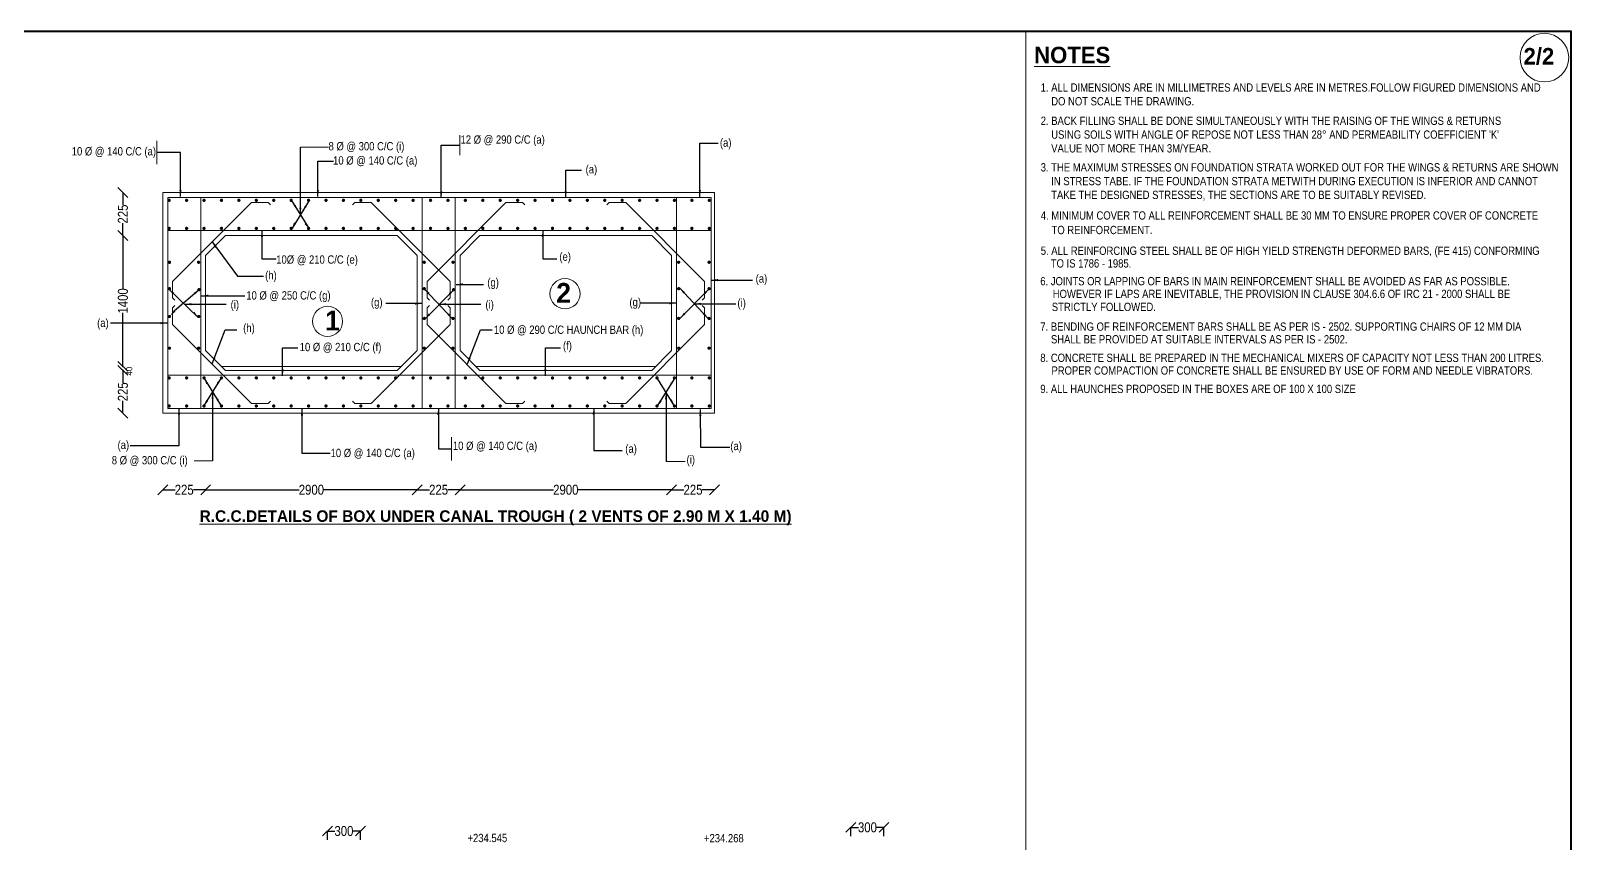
# Model space of a CAD drawing. Header units: inches. Extents: x -679659 to -168010, y 530056 to 1078123.
# Drawn here: x -214630 to -168010, y 554169 to 578757 of the extents above; entities that cross this region are included whole.
import ezdxf

# ---------------------------------------------------------------- set-up
doc = ezdxf.new("R2010")
doc.units = ezdxf.units.IN
doc.header["$LTSCALE"] = 1000
doc.header["$MEASUREMENT"] = 0
for name, color, linetype in [('abutment', 6, 'Continuous'), ('MAIN', 7, 'Continuous'), ('STEEL', 5, 'Continuous'), ('TEXT_GENERAL', 4, 'Continuous')]:
    doc.layers.add(name, color=color, linetype=linetype)
doc.styles.add('ARIAL NARROW', font='ARIALN.TTF')
doc.styles.add('CITYBLUEPR', font='cityb___.ttf')
doc.dimstyles.new('STANDARD$0', dxfattribs={"dimscale": 88.888889, "dimtxt": 0.02, "dimasz": 0.02, "dimexe": 0.05, "dimexo": 0.1, "dimgap": 0.002, "dimtad": 2, "dimdec": 0, "dimzin": 1, "dimdsep": 46, "dimtxsty": 'Standard', "dimblk": 'OBLIQUE', "dimcen": 0.09, "dimadec": 0, "dimazin": 0, "dimtfac": 1, "dimtdec": 4, "dimtofl": 0, "dimtmove": 0, "dimatfit": 3, "dimfxl": 1, "dimtolj": 1, "dimtzin": 1, "dimarcsym": 0})
doc.dimstyles.new('STANDARD$7', dxfattribs={"dimtxt": 2, "dimasz": 2, "dimexe": 1.25, "dimexo": 0.625, "dimtad": 1, "dimdec": 0, "dimlfac": 0.5, "dimdsep": 46, "dimtxsty": 'Standard', "dimblk": 'OBLIQUE', "dimcen": 2.5, "dimadec": 0, "dimazin": 0, "dimtfac": 1, "dimtdec": 0, "dimtmove": 0, "dimatfit": 3, "dimfxl": 1, "dimtolj": 1, "dimtzin": 0, "dimarcsym": 0})

# ---------------------------------------------------------------- blocks, each defined once
blk = doc.blocks.new('_Oblique')
at = {"color": 0, "linetype": 'ByBlock', "lineweight": -2}
blk.add_line((-0.5, -0.5), (0.5, 0.5), dxfattribs=at)
blk = doc.blocks.new('*D40')
at = {"layer": 'Defpoints', "color": 0, "transparency": 16777216}
for p in [(-205654, 554537), (-205654, 554271), (-204654, 554271)]:
    blk.add_point(p, dxfattribs=at)
at = {"layer": 'STEEL', "color": 0, "lineweight": -2, "transparency": 16777216}
for p, q in [((-205654, 554271), (-205654, 554539)), ((-205654, 554537), (-205426, 554537)), ((-204654, 554537), (-204882, 554537)), ((-204654, 554271), (-204654, 554539))]:
    blk.add_line(p, q, dxfattribs=at)
at = {"layer": 'STEEL', "color": 0, "lineweight": -2, "transparency": 16777216, "xscale": 300, "yscale": 300, "zscale": 300, "rotation": 180}
blk.add_blockref('_Oblique', (-205654, 554537), dxfattribs=at)
at = {"layer": 'STEEL', "color": 0, "lineweight": -2, "transparency": 16777216, "xscale": 300, "yscale": 300, "zscale": 300}
blk.add_blockref('_Oblique', (-204654, 554537), dxfattribs=at)
at = {"layer": 'STEEL', "color": 0, "lineweight": 9, "transparency": 16777216, "insert": (-205154, 554537), "char_height": 300, "attachment_point": 5, "style": 'ARIAL NARROW'}
blk.add_mtext('\\A1;300', dxfattribs=at)
blk = doc.blocks.new('*D31')
at = {"layer": 'Defpoints', "color": 0, "transparency": 16777216}
for p in [(-189809, 554381), (-188809, 554648), (-188809, 554381)]:
    blk.add_point(p, dxfattribs=at)
at = {"layer": 'STEEL', "color": 0, "lineweight": -2, "transparency": 16777216}
for p, q in [((-189809, 554382), (-189809, 554650)), ((-189809, 554648), (-189581, 554648)), ((-188809, 554648), (-189037, 554648)), ((-188809, 554382), (-188809, 554650))]:
    blk.add_line(p, q, dxfattribs=at)
at = {"layer": 'STEEL', "color": 0, "lineweight": -2, "transparency": 16777216, "xscale": 300, "yscale": 300, "zscale": 300, "rotation": 180}
blk.add_blockref('_Oblique', (-189809, 554648), dxfattribs=at)
at = {"layer": 'STEEL', "color": 0, "lineweight": -2, "transparency": 16777216, "xscale": 300, "yscale": 300, "zscale": 300}
blk.add_blockref('_Oblique', (-188809, 554648), dxfattribs=at)
at = {"layer": 'STEEL', "color": 0, "lineweight": 9, "transparency": 16777216, "insert": (-189309, 554648), "char_height": 300, "attachment_point": 5, "style": 'ARIAL NARROW'}
blk.add_mtext('\\A1;300', dxfattribs=at)
blk = doc.blocks.new('*D104')
at = {"layer": 'Defpoints', "color": 0, "transparency": 16777216}
for p in [(-211855, 573861), (-211855, 572561), (-211842, 572561)]:
    blk.add_point(p, dxfattribs=at)
at = {"layer": 'STEEL', "color": 0, "lineweight": -2, "transparency": 16777216}
for p, q in [((-211854, 573861), (-211841, 573861)), ((-211842, 573861), (-211842, 573486)), ((-211854, 572561), (-211841, 572561)), ((-211842, 572561), (-211842, 572935))]:
    blk.add_line(p, q, dxfattribs=at)
at = {"layer": 'STEEL', "color": 0, "lineweight": -2, "transparency": 16777216, "xscale": 300, "yscale": 300, "zscale": 300}
for p, rotation in [((-211842, 573861), 90), ((-211842, 572561), 270)]:
    blk.add_blockref('_Oblique', p, dxfattribs=dict(at, rotation=rotation))
at = {"layer": 'STEEL', "color": 0, "lineweight": 9, "transparency": 16777216, "insert": (-211842, 573211), "char_height": 300, "attachment_point": 5, "rotation": 90, "style": 'ARIAL NARROW'}
blk.add_mtext('\\A1;225', dxfattribs=at)
blk = doc.blocks.new('*D105')
at = {"layer": 'Defpoints', "color": 0, "transparency": 16777216}
for p in [(-211855, 572561), (-211855, 568601), (-211842, 568601)]:
    blk.add_point(p, dxfattribs=at)
at = {"layer": 'STEEL', "color": 0, "lineweight": -2, "transparency": 16777216}
for p, q in [((-211854, 572561), (-211841, 572561)), ((-211842, 572561), (-211842, 570937)), ((-211842, 568601), (-211842, 570225)), ((-211854, 568601), (-211841, 568601))]:
    blk.add_line(p, q, dxfattribs=at)
at = {"layer": 'STEEL', "color": 0, "lineweight": -2, "transparency": 16777216, "xscale": 300, "yscale": 300, "zscale": 300}
for p, rotation in [((-211842, 572561), 90), ((-211842, 568601), 270)]:
    blk.add_blockref('_Oblique', p, dxfattribs=dict(at, rotation=rotation))
at = {"layer": 'STEEL', "color": 0, "lineweight": 9, "transparency": 16777216, "insert": (-211842, 570581), "char_height": 300, "attachment_point": 5, "rotation": 90, "style": 'ARIAL NARROW'}
blk.add_mtext('\\A1;1400', dxfattribs=at)
blk = doc.blocks.new('*D106')
at = {"layer": 'Defpoints', "color": 0, "transparency": 16777216}
for p in [(-211835, 568481), (-211842, 567181), (-211835, 567181)]:
    blk.add_point(p, dxfattribs=at)
at = {"layer": 'STEEL', "color": 0, "lineweight": -2, "transparency": 16777216}
for p, q in [((-211836, 568481), (-211844, 568481)), ((-211842, 568481), (-211842, 568106)), ((-211842, 567181), (-211842, 567555)), ((-211836, 567181), (-211844, 567181))]:
    blk.add_line(p, q, dxfattribs=at)
at = {"layer": 'STEEL', "color": 0, "lineweight": -2, "transparency": 16777216, "xscale": 300, "yscale": 300, "zscale": 300}
for p, rotation in [((-211842, 568481), 90), ((-211842, 567181), 270)]:
    blk.add_blockref('_Oblique', p, dxfattribs=dict(at, rotation=rotation))
at = {"layer": 'STEEL', "color": 0, "lineweight": 9, "transparency": 16777216, "insert": (-211842, 567831), "char_height": 300, "attachment_point": 5, "rotation": 90, "style": 'ARIAL NARROW'}
blk.add_mtext('\\A1;225', dxfattribs=at)
blk = doc.blocks.new('*D107')
at = {"layer": 'Defpoints', "color": 0, "transparency": 16777216}
for p in [(-210636, 564865, 1880), (-209338, 564865, 1880), (-209338, 564865)]:
    blk.add_point(p, dxfattribs=at)
at = {"layer": 'STEEL', "color": 0, "lineweight": -2, "transparency": 16777216}
for p, q in [((-210636, 564866), (-210636, 564867)), ((-210636, 564865), (-210262, 564865)), ((-209338, 564865), (-209711, 564865)), ((-209338, 564866), (-209338, 564867))]:
    blk.add_line(p, q, dxfattribs=at)
at = {"layer": 'STEEL', "color": 0, "lineweight": -2, "transparency": 16777216, "xscale": 300, "yscale": 300, "zscale": 300, "rotation": 180}
blk.add_blockref('_Oblique', (-210636, 564865), dxfattribs=at)
at = {"layer": 'STEEL', "color": 0, "lineweight": -2, "transparency": 16777216, "xscale": 300, "yscale": 300, "zscale": 300}
blk.add_blockref('_Oblique', (-209338, 564865), dxfattribs=at)
at = {"layer": 'STEEL', "color": 0, "lineweight": 9, "transparency": 16777216, "insert": (-209987, 564865), "char_height": 300, "attachment_point": 5, "style": 'ARIAL NARROW'}
blk.add_mtext('\\A1;225', dxfattribs=at)
blk = doc.blocks.new('*D108')
at = {"layer": 'Defpoints', "color": 0, "transparency": 16777216}
for p in [(-209338, 564883), (-202938, 564883), (-202938, 564865)]:
    blk.add_point(p, dxfattribs=at)
at = {"layer": 'STEEL', "color": 0, "lineweight": -2, "transparency": 16777216}
for p, q in [((-209338, 564882), (-209338, 564864)), ((-209338, 564865), (-206507, 564865)), ((-202938, 564865), (-205768, 564865)), ((-202938, 564882), (-202938, 564864))]:
    blk.add_line(p, q, dxfattribs=at)
at = {"layer": 'STEEL', "color": 0, "lineweight": -2, "transparency": 16777216, "xscale": 300, "yscale": 300, "zscale": 300, "rotation": 180}
blk.add_blockref('_Oblique', (-209338, 564865), dxfattribs=at)
at = {"layer": 'STEEL', "color": 0, "lineweight": -2, "transparency": 16777216, "xscale": 300, "yscale": 300, "zscale": 300}
blk.add_blockref('_Oblique', (-202938, 564865), dxfattribs=at)
at = {"layer": 'STEEL', "color": 0, "lineweight": 9, "transparency": 16777216, "insert": (-206138, 564865), "char_height": 300, "attachment_point": 5, "style": 'ARIAL NARROW'}
blk.add_mtext('\\A1;2900', dxfattribs=at)
blk = doc.blocks.new('*D109')
at = {"layer": 'Defpoints', "color": 0, "transparency": 16777216}
for p in [(-202938, 564865), (-201638, 564865), (-201638, 564865)]:
    blk.add_point(p, dxfattribs=at)
at = {"layer": 'STEEL', "color": 0, "lineweight": -2, "transparency": 16777216}
for p, q in [((-202938, 564866), (-202938, 564867)), ((-202938, 564865), (-202563, 564865)), ((-201638, 564865), (-202013, 564865)), ((-201638, 564866), (-201638, 564867))]:
    blk.add_line(p, q, dxfattribs=at)
at = {"layer": 'STEEL', "color": 0, "lineweight": -2, "transparency": 16777216, "xscale": 300, "yscale": 300, "zscale": 300, "rotation": 180}
blk.add_blockref('_Oblique', (-202938, 564865), dxfattribs=at)
at = {"layer": 'STEEL', "color": 0, "lineweight": -2, "transparency": 16777216, "xscale": 300, "yscale": 300, "zscale": 300}
blk.add_blockref('_Oblique', (-201638, 564865), dxfattribs=at)
at = {"layer": 'STEEL', "color": 0, "lineweight": 9, "transparency": 16777216, "insert": (-202288, 564865), "char_height": 300, "attachment_point": 5, "style": 'ARIAL NARROW'}
blk.add_mtext('\\A1;225', dxfattribs=at)
blk = doc.blocks.new('*D110')
at = {"layer": 'Defpoints', "color": 0, "transparency": 16777216}
for p in [(-201638, 564883, -62), (-195238, 564883, 1880), (-195238, 564865)]:
    blk.add_point(p, dxfattribs=at)
at = {"layer": 'STEEL', "color": 0, "lineweight": -2, "transparency": 16777216}
for p, q in [((-201638, 564882), (-201638, 564864)), ((-201638, 564865), (-198807, 564865)), ((-195238, 564865), (-198068, 564865)), ((-195238, 564882), (-195238, 564864))]:
    blk.add_line(p, q, dxfattribs=at)
at = {"layer": 'STEEL', "color": 0, "lineweight": -2, "transparency": 16777216, "xscale": 300, "yscale": 300, "zscale": 300, "rotation": 180}
blk.add_blockref('_Oblique', (-201638, 564865), dxfattribs=at)
at = {"layer": 'STEEL', "color": 0, "lineweight": -2, "transparency": 16777216, "xscale": 300, "yscale": 300, "zscale": 300}
blk.add_blockref('_Oblique', (-195238, 564865), dxfattribs=at)
at = {"layer": 'STEEL', "color": 0, "lineweight": 9, "transparency": 16777216, "insert": (-198438, 564865), "char_height": 300, "attachment_point": 5, "style": 'ARIAL NARROW'}
blk.add_mtext('\\A1;2900', dxfattribs=at)
blk = doc.blocks.new('*D111')
at = {"layer": 'Defpoints', "color": 0, "transparency": 16777216}
for p in [(-195238, 564865, 3), (-193938, 564865, 1994), (-193938, 564865)]:
    blk.add_point(p, dxfattribs=at)
at = {"layer": 'STEEL', "color": 0, "lineweight": -2, "transparency": 16777216}
for p, q in [((-195238, 564866), (-195238, 564867)), ((-195238, 564865), (-194863, 564865)), ((-193938, 564865), (-194313, 564865)), ((-193938, 564866), (-193938, 564867))]:
    blk.add_line(p, q, dxfattribs=at)
at = {"layer": 'STEEL', "color": 0, "lineweight": -2, "transparency": 16777216, "xscale": 300, "yscale": 300, "zscale": 300, "rotation": 180}
blk.add_blockref('_Oblique', (-195238, 564865), dxfattribs=at)
at = {"layer": 'STEEL', "color": 0, "lineweight": -2, "transparency": 16777216, "xscale": 300, "yscale": 300, "zscale": 300}
blk.add_blockref('_Oblique', (-193938, 564865), dxfattribs=at)
at = {"layer": 'STEEL', "color": 0, "lineweight": 9, "transparency": 16777216, "insert": (-194588, 564865), "char_height": 300, "attachment_point": 5, "style": 'ARIAL NARROW'}
blk.add_mtext('\\A1;225', dxfattribs=at)

msp = doc.modelspace()

# ---------------------------------------------------------------- linework, layer by layer
at = {"color": 0, "linetype": 'ByBlock', "lineweight": 9}
for p, q in [((-242633.4, 578737.2), (-168030, 578737.2)), ((-233107.8, 578737.2), (-168030, 578737.2)), ((-210813.1, 574722.8), (-210813.1, 575422.8)), ((-201650, 574995.8), (-201650, 575595.8)), ((-201901, 565753.3), (-201901, 566453.3))]:
    msp.add_line(p, q, dxfattribs=at)
at = {"layer": 'abutment', "color": 0, "lineweight": 9}
for p, q in [((-206469.6, 575237.2, 5641.2), (-205615.4, 575237.2, 5641.2)), ((-210637.9, 573860.8), (-210637.9, 567180.8)), ((-210637.9, 573860.8), (-193937.9, 573860.8)), ((-210487.9, 573710.8), (-210487.9, 567330.8)), ((-210487.9, 573710.8), (-194039.1, 573710.8)), ((-209487.9, 573710.8), (-209487.9, 567330.8)), ((-202787.9, 573710.8), (-202787.9, 567330.8)), ((-201787.9, 573710.8), (-201787.9, 567330.8)), ((-195087.9, 573710.8), (-195087.9, 567330.8)), ((-194039.1, 573710.8), (-194039.1, 567330.8)), ((-193937.9, 573860.8), (-193937.9, 567180.8)), ((-210487.9, 572710.8), (-194039.1, 572710.8)), ((-209337.9, 571960.8), (-208737.9, 572560.8)), ((-208737.9, 572560.8), (-203537.9, 572560.8)), ((-203587.9, 572710.8), (-203531.8, 572766.9)), ((-203537.9, 572560.8), (-202937.9, 571960.8)), ((-201037.9, 572560.8), (-201637.9, 571960.8)), ((-201037.9, 572560.8), (-195837.9, 572560.8)), ((-195837.9, 572560.8), (-195237.9, 571960.8)), ((-209337.9, 571960.8), (-209337.9, 569080.8)), ((-202937.9, 571960.8), (-202937.9, 569080.8)), ((-201637.9, 571960.8), (-201637.9, 569080.8)), ((-195237.9, 571960.8), (-195237.9, 569080.8)), ((-209337.9, 569080.8), (-208737.9, 568480.8)), ((-203537.9, 568480.8), (-202937.9, 569080.8)), ((-201637.9, 569080.8), (-201037.9, 568480.8)), ((-195837.9, 568480.8), (-195237.9, 569080.8)), ((-194039.1, 568330.8), (-210487.9, 568330.8)), ((-203417.9, 568600.8), (-208857.9, 568600.8)), ((-203537.9, 568480.8), (-208737.9, 568480.8)), ((-195717.9, 568600.8), (-201157.9, 568600.8)), ((-195837.9, 568480.8), (-201037.9, 568480.8)), ((-193937.9, 567180.8), (-210637.9, 567180.8)), ((-194039.1, 567330.8), (-210487.9, 567330.8)), ((-209127.3, 565738.2, 3760.8), (-209681.7, 565738.2, 3760.8)), ((-195403, 565723.8, 3760.8), (-194823.3, 565723.8, 3760.8))]:
    msp.add_line(p, q, dxfattribs=at)
at = {"layer": 'abutment', "color": 0, "lineweight": 9, "const_width": 49.3, "elevation": 1880.4}
for points in [[(-210467, 573627, 1), (-210416.7, 573627, 1)], [(-209939.7, 573627, 1), (-209889.4, 573627, 1)], [(-209412.4, 573627, 1), (-209362.1, 573627, 1)], [(-208885.1, 573627, 1), (-208834.8, 573627, 1)], [(-208357.8, 573627, 1), (-208307.5, 573627, 1)], [(-207830.5, 573627, 1), (-207780.2, 573627, 1)], [(-207303.2, 573627, 1), (-207252.9, 573627, 1)], [(-206775.9, 573627, 1), (-206725.6, 573627, 1)], [(-206248.6, 573627, 1), (-206198.3, 573627, 1)], [(-205721.3, 573627, 1), (-205671, 573627, 1)], [(-205194, 573627, 1), (-205143.7, 573627, 1)], [(-204666.7, 573627, 1), (-204616.4, 573627, 1)], [(-204139.4, 573627, 1), (-204089.1, 573627, 1)], [(-203612.1, 573627, 1), (-203561.8, 573627, 1)], [(-203084.8, 573627, 1), (-203034.5, 573627, 1)], [(-202557.5, 573627, 1), (-202507.2, 573627, 1)], [(-202030.2, 573627, 1), (-201979.9, 573627, 1)], [(-201502.9, 573627, 1), (-201452.6, 573627, 1)], [(-200975.6, 573627, 1), (-200925.3, 573627, 1)], [(-200448.3, 573627, 1), (-200398, 573627, 1)], [(-199921, 573627, 1), (-199870.7, 573627, 1)], [(-199393.7, 573627, 1), (-199343.4, 573627, 1)], [(-198866.4, 573627, 1), (-198816.1, 573627, 1)], [(-198339.1, 573627, 1), (-198288.8, 573627, 1)], [(-197811.8, 573627, 1), (-197761.5, 573627, 1)], [(-197284.5, 573627, 1), (-197234.2, 573627, 1)], [(-196757.2, 573627, 1), (-196706.9, 573627, 1)], [(-196229.9, 573627, 1), (-196179.6, 573627, 1)], [(-195702.6, 573627, 1), (-195652.3, 573627, 1)], [(-195175.3, 573627, 1), (-195125, 573627, 1)], [(-194648, 573627, 1), (-194597.7, 573627, 1)], [(-194120.7, 573627, 1), (-194070.4, 573627, 1)], [(-210467, 572777, 1), (-210416.7, 572777, 1)], [(-209939.7, 572777, 1), (-209889.4, 572777, 1)], [(-209412.4, 572777, 1), (-209362.1, 572777, 1)], [(-208885.1, 572777, 1), (-208834.8, 572777, 1)], [(-208357.8, 572777, 1), (-208307.5, 572777, 1)], [(-207830.5, 572777, 1), (-207780.2, 572777, 1)], [(-207303.2, 572777, 1), (-207252.9, 572777, 1)], [(-206775.9, 572777, 1), (-206725.6, 572777, 1)], [(-206248.6, 572777, 1), (-206198.3, 572777, 1)], [(-205721.3, 572777, 1), (-205671, 572777, 1)], [(-205194, 572777, 1), (-205143.7, 572777, 1)], [(-204666.7, 572777, 1), (-204616.4, 572777, 1)], [(-204139.4, 572777, 1), (-204089.1, 572777, 1)], [(-203612.1, 572777, 1), (-203561.8, 572777, 1)], [(-203084.8, 572777, 1), (-203034.5, 572777, 1)], [(-202557.5, 572777, 1), (-202507.2, 572777, 1)], [(-202030.2, 572777, 1), (-201979.9, 572777, 1)], [(-201502.9, 572777, 1), (-201452.6, 572777, 1)], [(-200975.6, 572777, 1), (-200925.3, 572777, 1)], [(-200448.3, 572777, 1), (-200398, 572777, 1)], [(-199921, 572777, 1), (-199870.7, 572777, 1)], [(-199393.7, 572777, 1), (-199343.4, 572777, 1)], [(-198866.4, 572777, 1), (-198816.1, 572777, 1)], [(-198339.1, 572777, 1), (-198288.8, 572777, 1)], [(-197811.8, 572777, 1), (-197761.5, 572777, 1)], [(-197284.5, 572777, 1), (-197234.2, 572777, 1)], [(-196757.2, 572777, 1), (-196706.9, 572777, 1)], [(-196229.9, 572777, 1), (-196179.6, 572777, 1)], [(-195702.6, 572777, 1), (-195652.3, 572777, 1)], [(-195175.3, 572777, 1), (-195125, 572777, 1)], [(-194648, 572777, 1), (-194597.7, 572777, 1)], [(-194120.7, 572777, 1), (-194070.4, 572777, 1)], [(-210458.3, 571752, 1), (-210408, 571752, 1)], [(-209577.5, 571752, 1), (-209527.3, 571752, 1)], [(-202747.3, 571752, 1), (-202697, 571752, 1)], [(-201877.5, 571752, 1), (-201827.3, 571752, 1)], [(-195047.3, 571752, 1), (-194997, 571752, 1)], [(-194127.1, 571752, 1), (-194076.9, 571752, 1)], [(-210458.3, 570952, 1), (-210408, 570952, 1)], [(-209565.4, 570923.8, 1), (-209515.1, 570923.8, 1)], [(-202747.3, 570952, 1), (-202697, 570952, 1)], [(-201860.6, 570921.1, 1), (-201810.4, 570921.1, 1)], [(-195047.3, 570952, 1), (-194997, 570952, 1)], [(-194127.1, 570952, 1), (-194076.9, 570952, 1)], [(-210458.3, 570109.7, 1), (-210408, 570109.7, 1)], [(-209577.5, 570109.7, 1), (-209527.3, 570109.7, 1)], [(-202747.3, 570052, 1), (-202697, 570052, 1)], [(-201877.5, 570052, 1), (-201827.3, 570052, 1)], [(-195047.3, 570052, 1), (-194997, 570052, 1)], [(-194127.1, 570052, 1), (-194076.9, 570052, 1)], [(-210458.3, 569152, 1), (-210408, 569152, 1)], [(-209577.5, 569152, 1), (-209527.3, 569152, 1)], [(-202747.3, 569152, 1), (-202697, 569152, 1)], [(-201877.5, 569152, 1), (-201827.3, 569152, 1)], [(-195047.3, 569152, 1), (-194997, 569152, 1)], [(-194127.1, 569152, 1), (-194076.9, 569152, 1)], [(-210467, 568252, 1), (-210416.7, 568252, 1)], [(-209939.7, 568252, 1), (-209889.4, 568252, 1)], [(-209412.4, 568252, 1), (-209362.1, 568252, 1)], [(-208885.1, 568252, 1), (-208834.8, 568252, 1)], [(-208357.8, 568252, 1), (-208307.5, 568252, 1)], [(-207830.5, 568252, 1), (-207780.2, 568252, 1)], [(-207303.2, 568252, 1), (-207252.9, 568252, 1)], [(-206775.9, 568252, 1), (-206725.6, 568252, 1)], [(-206248.6, 568252, 1), (-206198.3, 568252, 1)], [(-205721.3, 568252, 1), (-205671, 568252, 1)], [(-205194, 568252, 1), (-205143.7, 568252, 1)], [(-204666.7, 568252, 1), (-204616.4, 568252, 1)], [(-204139.4, 568252, 1), (-204089.1, 568252, 1)], [(-203612.1, 568252, 1), (-203561.8, 568252, 1)], [(-203084.8, 568252, 1), (-203034.5, 568252, 1)], [(-202557.5, 568252, 1), (-202507.2, 568252, 1)], [(-202030.2, 568252, 1), (-201979.9, 568252, 1)], [(-201502.9, 568252, 1), (-201452.6, 568252, 1)], [(-200975.6, 568252, 1), (-200925.3, 568252, 1)], [(-200448.3, 568252, 1), (-200398, 568252, 1)], [(-199921, 568252, 1), (-199870.7, 568252, 1)], [(-199393.7, 568252, 1), (-199343.4, 568252, 1)], [(-198866.4, 568252, 1), (-198816.1, 568252, 1)], [(-198339.1, 568252, 1), (-198288.8, 568252, 1)], [(-197811.8, 568252, 1), (-197761.5, 568252, 1)], [(-197284.5, 568252, 1), (-197234.2, 568252, 1)], [(-196757.2, 568252, 1), (-196706.9, 568252, 1)], [(-196229.9, 568252, 1), (-196179.6, 568252, 1)], [(-195702.6, 568252, 1), (-195652.3, 568252, 1)], [(-195175.3, 568252, 1), (-195125, 568252, 1)], [(-194648, 568252, 1), (-194597.7, 568252, 1)], [(-194120.7, 568252, 1), (-194070.4, 568252, 1)], [(-210467, 567402, 1), (-210416.7, 567402, 1)], [(-209939.7, 567402, 1), (-209889.4, 567402, 1)], [(-209412.4, 567402, 1), (-209362.1, 567402, 1)], [(-208885.1, 567402, 1), (-208834.8, 567402, 1)], [(-208357.8, 567402, 1), (-208307.5, 567402, 1)], [(-207830.5, 567402, 1), (-207780.2, 567402, 1)], [(-207303.2, 567402, 1), (-207252.9, 567402, 1)], [(-206775.9, 567402, 1), (-206725.6, 567402, 1)], [(-206248.6, 567402, 1), (-206198.3, 567402, 1)], [(-205721.3, 567402, 1), (-205671, 567402, 1)], [(-205194, 567402, 1), (-205143.7, 567402, 1)], [(-204666.7, 567402, 1), (-204616.4, 567402, 1)], [(-204139.4, 567402, 1), (-204089.1, 567402, 1)], [(-203612.1, 567402, 1), (-203561.8, 567402, 1)], [(-203084.8, 567402, 1), (-203034.5, 567402, 1)], [(-202557.5, 567402, 1), (-202507.2, 567402, 1)], [(-202030.2, 567402, 1), (-201979.9, 567402, 1)], [(-201502.9, 567402, 1), (-201452.6, 567402, 1)], [(-200975.6, 567402, 1), (-200925.3, 567402, 1)], [(-200448.3, 567402, 1), (-200398, 567402, 1)], [(-199921, 567402, 1), (-199870.7, 567402, 1)], [(-199393.7, 567402, 1), (-199343.4, 567402, 1)], [(-198866.4, 567402, 1), (-198816.1, 567402, 1)], [(-198339.1, 567402, 1), (-198288.8, 567402, 1)], [(-197811.8, 567402, 1), (-197761.5, 567402, 1)], [(-197284.5, 567402, 1), (-197234.2, 567402, 1)], [(-196757.2, 567402, 1), (-196706.9, 567402, 1)], [(-196229.9, 567402, 1), (-196179.6, 567402, 1)], [(-195702.6, 567402, 1), (-195652.3, 567402, 1)], [(-195175.3, 567402, 1), (-195125, 567402, 1)], [(-194648, 567402, 1), (-194597.7, 567402, 1)], [(-194120.7, 567402, 1), (-194070.4, 567402, 1)]]:
    msp.add_lwpolyline(points, format="xyb", close=True, dxfattribs=at)
at = {"layer": 'abutment', "color": 0, "lineweight": 9}
for points in [[(-210267.4, 570601.9), (-210337.9, 570672.9), (-210337.9, 571172.9), (-207950, 573560.8), (-207450, 573560.8), (-207379.6, 573489.8)], [(-202008.3, 570601.9), (-201937.9, 570672.9), (-201937.9, 571172.9), (-204325.7, 573560.8), (-204825.7, 573560.8), (-204896.1, 573489.8)], [(-202567.4, 570601.9), (-202637.9, 570672.9), (-202637.9, 571172.9), (-200250, 573560.8), (-199750, 573560.8), (-199679.6, 573489.8)], [(-194308.3, 570601.9), (-194237.9, 570672.9), (-194237.9, 571172.9), (-196625.7, 573560.8), (-197125.7, 573560.8), (-197196.1, 573489.8)], [(-210267.4, 570439.7), (-210337.9, 570368.7), (-210337.9, 569868.7), (-207950, 567480.8), (-207450, 567480.8), (-207379.6, 567551.8)], [(-202008.3, 570439.7), (-201937.9, 570368.7), (-201937.9, 569868.7), (-204325.7, 567480.8), (-204825.7, 567480.8), (-204896.1, 567551.8)], [(-202567.4, 570439.7), (-202637.9, 570368.7), (-202637.9, 569868.7), (-200250, 567480.8), (-199750, 567480.8), (-199679.6, 567551.8)], [(-194308.3, 570439.7), (-194237.9, 570368.7), (-194237.9, 569868.7), (-196625.7, 567480.8), (-197125.7, 567480.8), (-197196.1, 567551.8)]]:
    msp.add_lwpolyline(points, dxfattribs=at)
for centre in [(-198461.7, 570800.4, 1880.4), (-205648, 569963.3, 1880.4)]:
    msp.add_circle(centre, 455.3, dxfattribs=at)
for points in [[(-206603.4, 572927.2, 3760.8), (-206729.5, 572768.4, 3760.8), (-206661.7, 572959.5, 3760.8)], [(-206290.3, 572951.1, 3760.8), (-206202.2, 572768.4, 3760.8), (-206344.8, 572912.7, 3760.8)], [(-210252.6, 570253.5, 1880.4), (-210415.9, 570133.3, 1880.4), (-210300.4, 570300, 1880.4)], [(-209683.8, 570260, 1880.4), (-209571.3, 570091.4, 1880.4), (-209732.4, 570214.4, 1880.4)], [(-202541.7, 570153.9, 1880.4), (-202704.9, 570033.7, 1880.4), (-202589.5, 570200.4, 1880.4)], [(-201972.9, 570202.4, 1880.4), (-201860.3, 570033.7, 1880.4), (-202021.5, 570156.7, 1880.4)], [(-194816.5, 570179, 1880.4), (-194979.8, 570058.8, 1880.4), (-194864.3, 570225.5, 1880.4)], [(-194247.7, 570227.5, 1880.4), (-194135.2, 570058.8, 1880.4), (-194296.3, 570181.9, 1880.4)], [(-209261.1, 568093.3, 1880.4), (-209387.2, 568252, 1880.4), (-209319.4, 568060.9, 1880.4)], [(-208948, 568069.4, 1880.4), (-208859.9, 568252, 1880.4), (-209002.5, 568107.8, 1880.4)], [(-195223.8, 568055, 1880.4), (-195135.7, 568237.6, 1880.4), (-195278.2, 568093.4, 1880.4)]]:
    msp.add_solid(points, dxfattribs=at)
at = {"layer": 'MAIN', "color": 0, "linetype": 'Continuous', "lineweight": 9}
for p, q in [((-168030, 578737.2), (-168030, 536354.2)), ((-168030, 578737.2), (-168030, 530076)), ((-184519.8, 565781.4), (-184519.8, 555610.2))]:
    msp.add_line(p, q, dxfattribs=at)
at = {"layer": 'STEEL', "color": 0}
for points in [[(-242653.4, 578757.2), (-168010, 578757.2), (-168010, 530056), (-242653.4, 530056)], [(-242633.4, 578737.2), (-168030, 578737.2), (-168030, 530076), (-242633.4, 530076)]]:
    msp.add_lwpolyline(points, close=True, dxfattribs=at)
at = {"layer": 'STEEL', "color": 0, "lineweight": 9}
msp.add_circle((-168821.5, 577945.3), 737.2, dxfattribs=at)
at = {"layer": 'TEXT_GENERAL', "color": 0, "lineweight": 9}
for p in [(-184519.8, 536354.2), (-184519.8, 530076)]:
    msp.add_line(p, (-184519.8, 578737.2), dxfattribs=at)

# ---------------------------------------------------------------- texts
at = {"layer": 'abutment', "color": 0, "lineweight": 9}
for s, height, style, p in [('8 %%C @ 300 C/C (i)', 250, 'ARIAL NARROW', (-205619.1, 575139)), ('12 %%c @ 290 C/C (a)', 250, 'ARIAL NARROW', (-201624, 575341.3)), ('(a) ', 250, 'ARIAL NARROW', (-193774.4, 575247.7)), ('10 %%C @ 140 C/C (a)', 250, 'ARIAL NARROW', (-213391.5, 574985.6)), ('10 %%C @ 140 C/C (a)', 250, 'ARIAL NARROW', (-205480.9, 574708.9)), ('(a)', 250, 'ARIAL NARROW', (-197838.1, 574443.4)), ('4. MINIMUM COVER TO ALL REINFORCEMENT SHALL BE 30 MM TO ENSURE PROPER COVER OF CONCRETE', 250, 'ARIAL NARROW', (-184063.3, 573043.2)), (' TO REINFORCEMENT.', 250, 'ARIAL NARROW', (-183816.2, 572603.9)), ('(e)', 250, 'ARIAL NARROW', (-198632.6, 571797.4)), ('5. ALL REINFORCING STEEL SHALL BE OF HIGH YIELD STRENGTH DEFORMED BARS, (FE 415) CONFORMING', 250, 'ARIAL NARROW', (-184063.3, 571976.3)), ('10%%C @ 210 C/C (e)', 250, 'ARIAL NARROW', (-207201.6, 571709.5)), (' TO IS 1786 - 1985.', 250, 'ARIAL NARROW', (-183839, 571592.3)), ('(h)', 250, 'ARIAL NARROW', (-207538.2, 571232.1)), ('(g)', 250, 'ARIAL NARROW', (-200812.6, 571018)), ('2', 600, 'CITYBLUEPR', (-198727.8, 570524.2, 1880.4)), ('(a) ', 250, 'ARIAL NARROW', (-192691.5, 571134.7)), ('6. JOINTS OR LAPPING OF BARS IN MAIN REINFORCEMENT SHALL BE AVOIDED AS FAR AS POSSIBLE.', 250, 'ARIAL NARROW', (-184077.3, 571054.5)), ('10 %%C @ 250 C/C (g)', 250, 'ARIAL NARROW', (-208108.1, 570624.1)), ('(g)', 250, 'ARIAL NARROW', (-204334.6, 570419.9)), ('(g)', 250, 'ARIAL NARROW', (-196511.5, 570422)), ('(i)', 250, 'ARIAL NARROW', (-193242.6, 570396)), ('HOWEVER IF LAPS ARE INEVITABLE, THE PROVISION IN CLAUSE 304.6.6 OF IRC 21 - 2000 SHALL BE ', 250, 'ARIAL NARROW', (-183700.5, 570670.5)), ('(i)', 250, 'ARIAL NARROW', (-208581.8, 570351.2)), ('1', 600, 'CITYBLUEPR', (-205725, 569687.2, 1880.4)), ('(i)', 250, 'ARIAL NARROW', (-200870.9, 570351.2)), ('STRICTLY FOLLOWED.', 250, 'ARIAL NARROW', (-183729.4, 570276.6)), ('(a) ', 250, 'ARIAL NARROW', (-212622, 569791.2)), ('(h)', 250, 'ARIAL NARROW', (-208202.5, 569641.1)), ('10 %%c @ 290 C/C HAUNCH BAR (h)', 250, 'ARIAL NARROW', (-200613.9, 569585.4)), ('7. BENDING OF REINFORCEMENT BARS SHALL BE AS PER IS - 2502. SUPPORTING CHAIRS OF 12 MM DIA ', 250, 'ARIAL NARROW', (-184077.3, 569679.7)), ('10 %%C @ 210 C/C (f)', 250, 'ARIAL NARROW', (-206491.3, 569061.4)), ('(f)', 250, 'ARIAL NARROW', (-198523.2, 569104)), ('SHALL BE PROVIDED AT SUITABLE INTERVALS AS PER IS - 2502.', 250, 'ARIAL NARROW', (-183754.2, 569295.7)), ('8. CONCRETE SHALL BE PREPARED IN THE MECHANICAL MIXERS OF CAPACITY NOT LESS THAN 200 LITRES.', 250, 'ARIAL NARROW', (-184077.3, 568734.9)), (' PROPER COMPACTION OF CONCRETE SHALL BE ENSURED BY USE OF FORM AND NEEDLE VIBRATORS.', 250, 'ARIAL NARROW', (-183820, 568350.9)), ('9. ALL HAUNCHES PROPOSED IN THE BOXES ARE OF 100 X 100 SIZE', 250, 'ARIAL NARROW', (-184077.3, 567793.9)), ('(a) ', 250, 'ARIAL NARROW', (-212004, 566098.8)), ('10 %%C @ 140 C/C (a)', 250, 'ARIAL NARROW', (-205556.6, 565855.9)), ('10 %%C @ 140 C/C (a)', 250, 'ARIAL NARROW', (-201854.5, 566072.6)), ('(a)', 250, 'ARIAL NARROW', (-196638, 565985.3)), ('(a)', 250, 'ARIAL NARROW', (-193458, 566065.3)), ('8 %%C @ 300 C/C (i)', 250, 'ARIAL NARROW', (-212178.8, 565634.8)), ('(i)', 250, 'ARIAL NARROW', (-194783.6, 565654.3)), ('%%UR.C.C.DETAILS OF BOX UNDER CANAL TROUGH ( 2 VENTS OF 2.90 M X 1.40 M)', 350, 'CITYBLUEPR', (-209522.3, 563894.1))]:
    msp.add_text(s, height=height, dxfattribs=dict(at, style=style)).set_placement(p)
at = {"layer": 'abutment', "color": 0, "lineweight": 9, "char_height": 250, "style": 'ARIAL NARROW'}
for s, insert, attachment_point in [('+234.545', (-200211.6, 554325.9), 6), ('+234.268', (-194255.9, 554318.6), 4)]:
    msp.add_mtext(s, dxfattribs=dict(at, insert=insert, attachment_point=attachment_point))
at = {"layer": 'STEEL', "color": 0, "lineweight": 9, "insert": (-211647.4, 568457.2), "char_height": 177.78, "attachment_point": 5, "rotation": 90}
msp.add_mtext('\\A1;40', dxfattribs=at)
at = {"layer": 'TEXT_GENERAL', "color": 0, "lineweight": 9, "style": 'CITYBLUEPR'}
for s, p in [('%%UNOTES', (-184262.7, 577774.7)), ('2/2', (-169452.2, 577736.7))]:
    msp.add_text(s, height=500, dxfattribs=at).set_placement(p)
at = {"layer": 'TEXT_GENERAL', "color": 0, "lineweight": 9, "char_height": 250, "attachment_point": 1, "style": 'ARIAL NARROW'}
for s, insert, width in [('1. ALL DIMENSIONS ARE IN MILLIMETRES AND LEVELS ARE IN METRES.FOLLOW FIGURED DIMENSIONS AND \\P    DO NOT SCALE THE DRAWING.', (-184065.5, 577166.4), 20000), ("2. BACK FILLING SHALL BE DONE SIMULTANEOUSLY WITH THE RAISING OF THE WINGS & RETURNS    \\P    USING SOILS WITH ANGLE OF REPOSE NOT LESS THAN 28° AND PERMEABILITY COEFFICIENT 'K'  \\P    VALUE NOT MORE THAN 3M/YEAR.", (-184065.5, 576159.1), 15000), ('3. THE MAXIMUM STRESSES ON FOUNDATION STRATA WORKED OUT FOR THE WINGS & RETURNS ARE SHOWN \\P    IN STRESS TABE. IF THE FOUNDATION STRATA METWITH DURING EXECUTION IS INFERIOR AND CANNOT \\P    TAKE THE DESIGNED STRESSES, THE SECTIONS ARE TO BE SUITABLY REVISED.', (-184065.5, 574749.7), 15944.444)]:
    msp.add_mtext(s, dxfattribs=dict(at, insert=insert, width=width))

# ---------------------------------------------------------------- dimensions: what is measured, and where the dimension line sits
at = {"layer": 'STEEL', "color": 0, "lineweight": 9}
for base, p1, p2, angle, text, picture, middle in [((-211842.3, 572560.8), (-211854.6, 573860.8), (-211854.6, 572560.8), 90, '225', '*D104', (-211842.3, 573210.8)), ((-211842.3, 568600.8), (-211854.6, 572560.8), (-211854.6, 568600.8), 90, '1400', '*D105', (-211842.3, 570580.8)), ((-211842.3, 567180.8), (-211835.3, 568480.8), (-211835.3, 567180.8), 90, '225', '*D106', (-211842.3, 567830.8)), ((-205654.2, 554537.3), (-204654.2, 554270.5), (-205654.2, 554270.5), 180, '300', '*D40', (-205154.2, 554537.3))]:
    dim = msp.add_linear_dim(base=base, p1=p1, p2=p2, angle=angle, text=text, dimstyle='STANDARD$0', override={"dimscale": 1, "dimtxt": 300, "dimasz": 300, "dimexe": 1.25, "dimexo": 0.625, "dimgap": 0.625, "dimtad": 0, "dimlfac": 0.5, "dimzin": 8, "dimtxsty": 'ARIAL NARROW', "dimcen": 2.5, "dimtdec": 0, "dimtofl": 1, "dimtzin": 0}, dxfattribs=at)
    dim.commit()
    dim.dimension.update_dxf_attribs({"geometry": picture, "text_midpoint": middle})
for base, p1, p2, text, picture, middle in [((-209337.9, 564865.4), (-210635.5, 564865.4, 1880.4), (-209337.9, 564865.4, 1880.4), '225', '*D107', (-209986.7, 564865.4)), ((-202937.9, 564865.4), (-209337.9, 564882.5), (-202937.9, 564882.5), '2900', '*D108', (-206137.9, 564865.4)), ((-201637.9, 564865.4), (-202937.9, 564865.4), (-201637.9, 564865.4), '225', '*D109', (-202287.9, 564865.4)), ((-195237.9, 564865.4), (-201637.9, 564882.5, -61.6), (-195237.9, 564882.5, 1880.4), '2900', '*D110', (-198437.9, 564865.4)), ((-193937.9, 564865.4), (-195237.9, 564865.4, 2.8), (-193937.9, 564865.4, 1994.3), '225', '*D111', (-194587.9, 564865.4)), ((-188808.8, 554648.3), (-189808.8, 554381.5), (-188808.8, 554381.5), '300', '*D31', (-189308.8, 554648.3))]:
    dim = msp.add_linear_dim(base=base, p1=p1, p2=p2, text=text, dimstyle='STANDARD$0', override={"dimscale": 1, "dimtxt": 300, "dimasz": 300, "dimexe": 1.25, "dimexo": 0.625, "dimgap": 0.625, "dimtad": 0, "dimlfac": 0.5, "dimzin": 8, "dimtxsty": 'ARIAL NARROW', "dimcen": 2.5, "dimtdec": 0, "dimtofl": 1, "dimtzin": 0}, dxfattribs=at)
    dim.commit()
    dim.dimension.update_dxf_attribs({"geometry": picture, "text_midpoint": middle})

# ---------------------------------------------------------------- leaders
at = {"layer": 'abutment', "color": 0, "lineweight": 9}
for points in [[(-202207.5, 573701.5), (-202207.5, 575295.8), (-201650, 575295.8)], [(-194381, 573734.9), (-194381, 575358.2), (-193823.4, 575358.2)], [(-210099.9, 573739.5), (-210099.9, 575072.8), (-210813.1, 575072.8)], [(-206471.7, 573201.3, 5641.2), (-206469.6, 575237.2, 5641.2)], [(-205942.7, 573739.9), (-205942.7, 574816.6), (-205464.3, 574816.6)], [(-198439.8, 573703), (-198439.8, 574541.9), (-197961.3, 574541.9)], [(-206737.9, 573621.9, 5641.2), (-206202.2, 572768.4, 5641.2)], [(-206222.4, 573587, 3760.8), (-206729.5, 572768.4, 3760.8)], [(-207636.7, 572712.5), (-207636.7, 571855.4), (-207207.9, 571855.4)], [(-199136.1, 572711.9), (-199136.1, 571854.8), (-198707.2, 571854.8)], [(-209143.9, 572366.9), (-208372.5, 571332.1), (-207590.2, 571332.1)], [(-201751.8, 571082.6), (-200924.5, 571082.6)], [(-194034.5, 571211.7), (-192785.1, 571209.6)], [(-210454.5, 570938.9, 1880.4), (-209571.3, 570091.4, 1880.4)], [(-209527.8, 570931.9, 1880.4), (-210276.5, 570276.8, 1880.4)], [(-209461.7, 570739), (-208149.4, 570739)], [(-202722.2, 570952, 1880.4), (-201860.3, 570033.7, 1880.4)], [(-201816.8, 570931.9, 1880.4), (-202704.9, 570033.7, 1880.4)], [(-194997, 570977.2, 1880.4), (-194135.2, 570058.8, 1880.4)], [(-194091.7, 570957.1, 1880.4), (-194979.8, 570058.8, 1880.4)], [(-209971.8, 570482.8), (-208722.4, 570480.7)], [(-202802.2, 570500.7), (-203886.2, 570500.7)], [(-202260.9, 570482.8), (-201011.5, 570480.7)], [(-195103.3, 570511.1), (-196187.4, 570511.1)], [(-194542.4, 570492.7), (-193293, 570490.5)], [(-210500.7, 569908.7), (-212221.3, 569908.7)], [(-209143.9, 568674.7), (-208751.8, 569704.8), (-208396.2, 569704.8)], [(-201415.4, 568674.7), (-201023.3, 569704.8), (-200667.7, 569704.8)], [(-207008.1, 568311.6), (-207008.1, 569166.9), (-206551.6, 569166.9)], [(-199056.4, 568311.6), (-199056.4, 569166.9), (-198600, 569166.9)], [(-209395.6, 567398.6, 3760.8), (-208859.9, 568252, 3760.8)], [(-208880.1, 567433.4, 1880.4), (-209387.2, 568252, 1880.4)], [(-195671.4, 567384.2, 3760.8), (-195135.7, 568237.6, 3760.8)], [(-195155.9, 567419, 1880.4), (-195663, 568237.6, 1880.4)], [(-209129.4, 567819.1, 3760.8), (-209127.3, 565738.2, 3760.8)], [(-195405.2, 567804.7, 3760.8), (-195403, 565723.8, 3760.8)], [(-210147.2, 567337.6), (-210147.2, 566197.2), (-211620.4, 566197.2)], [(-206423.6, 567311.6), (-206423.6, 565977.1), (-205567.8, 565977.1)], [(-202294.9, 567329.2), (-202294.9, 566103.3), (-201901, 566103.3)], [(-197593, 567337.6), (-197593, 566054.7), (-196737.1, 566054.7)], [(-194368.9, 567295.6), (-194362.1, 566159.5), (-193475.8, 566159.5)]]:
    msp.add_leader(points, dimstyle='STANDARD$7', override={"dimtxt": 250, "dimasz": 200, "dimexe": 0.18, "dimexo": 0.0625, "dimgap": 30, "dimtad": 0, "dimlfac": 1, "dimzin": 0, "dimcen": 0.0851, "dimtofl": 0}, dxfattribs=at)

doc.saveas('drawing.dxf')
